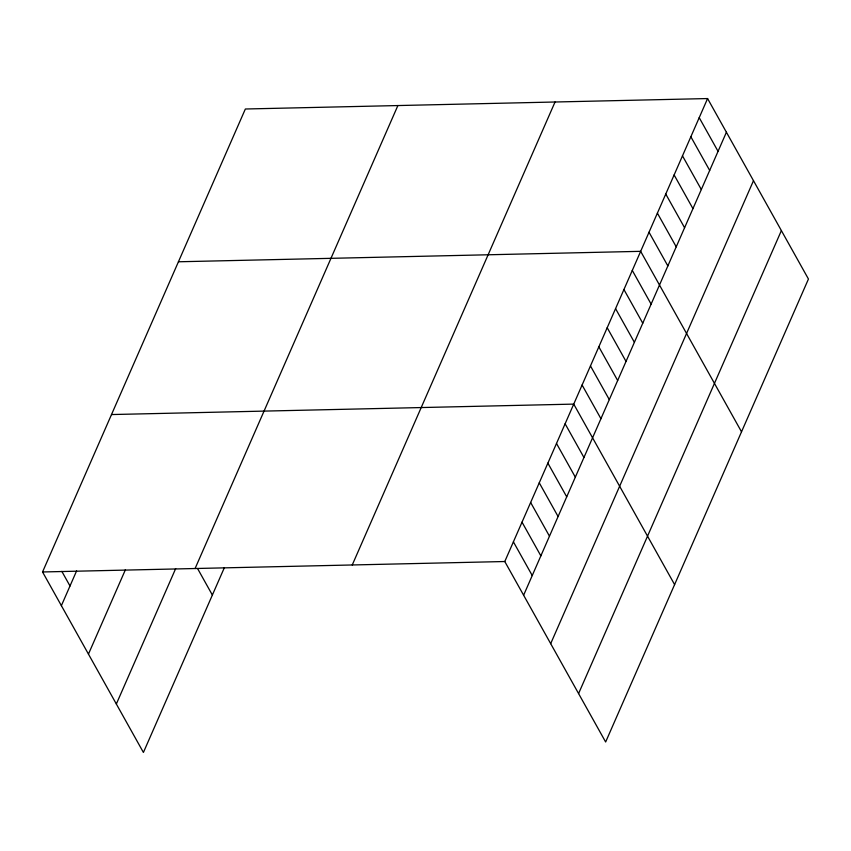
<?xml version="1.0" encoding="UTF-8"?>
<svg xmlns="http://www.w3.org/2000/svg" width="851" height="851" viewBox="0 0 851 851"><rect width="100%" height="100%" fill="white"/><g stroke="black" fill="none" stroke-linecap="round" stroke-linejoin="round"><path stroke-width="1.28" d="M224.398 567.585L143.415 752.444L42.55 571.968L245.354 109.002L707.585 98.556L808.45 279.032L605.646 741.998L504.781 561.522L707.585 98.556M61.378 605.667L76.59 570.936M88.451 654.1L125.469 569.606M116.342 704.011L175.668 568.596M195.092 568.521L397.885 105.556M352.25 564.968L555.043 102.003M523.62 595.211L726.414 132.245M550.682 643.654L753.486 180.689M578.584 693.565L781.378 230.6M178.423 261.778L640.654 251.332L741.529 431.819M111.502 414.554L573.734 404.108L674.598 584.594M42.55 571.968L504.781 561.522M699.214 117.651L718.053 151.35M690.852 136.745L709.681 170.445M682.481 155.839L701.32 189.539M674.12 174.944L692.948 208.644M665.759 194.039L684.587 227.738M657.387 213.133L676.226 246.833M649.026 232.238L667.854 265.927M632.293 270.427L651.121 304.126M623.921 289.521L642.76 323.22M615.56 308.626L634.399 342.325M607.199 327.72L626.028 361.42M598.827 346.814L617.666 380.514M590.466 365.909L609.295 399.608M582.095 385.014L600.934 418.713M565.117 423.787L583.946 457.487M556.501 443.456L575.329 477.156M547.874 463.135L566.713 496.835M539.257 482.815L558.086 516.514M530.641 502.484L549.469 536.183M522.025 522.163L540.853 555.863M513.398 541.842L532.237 575.542M197.549 568.511L212.367 595.04M61.846 571.383L70.005 585.988"/></g></svg>
